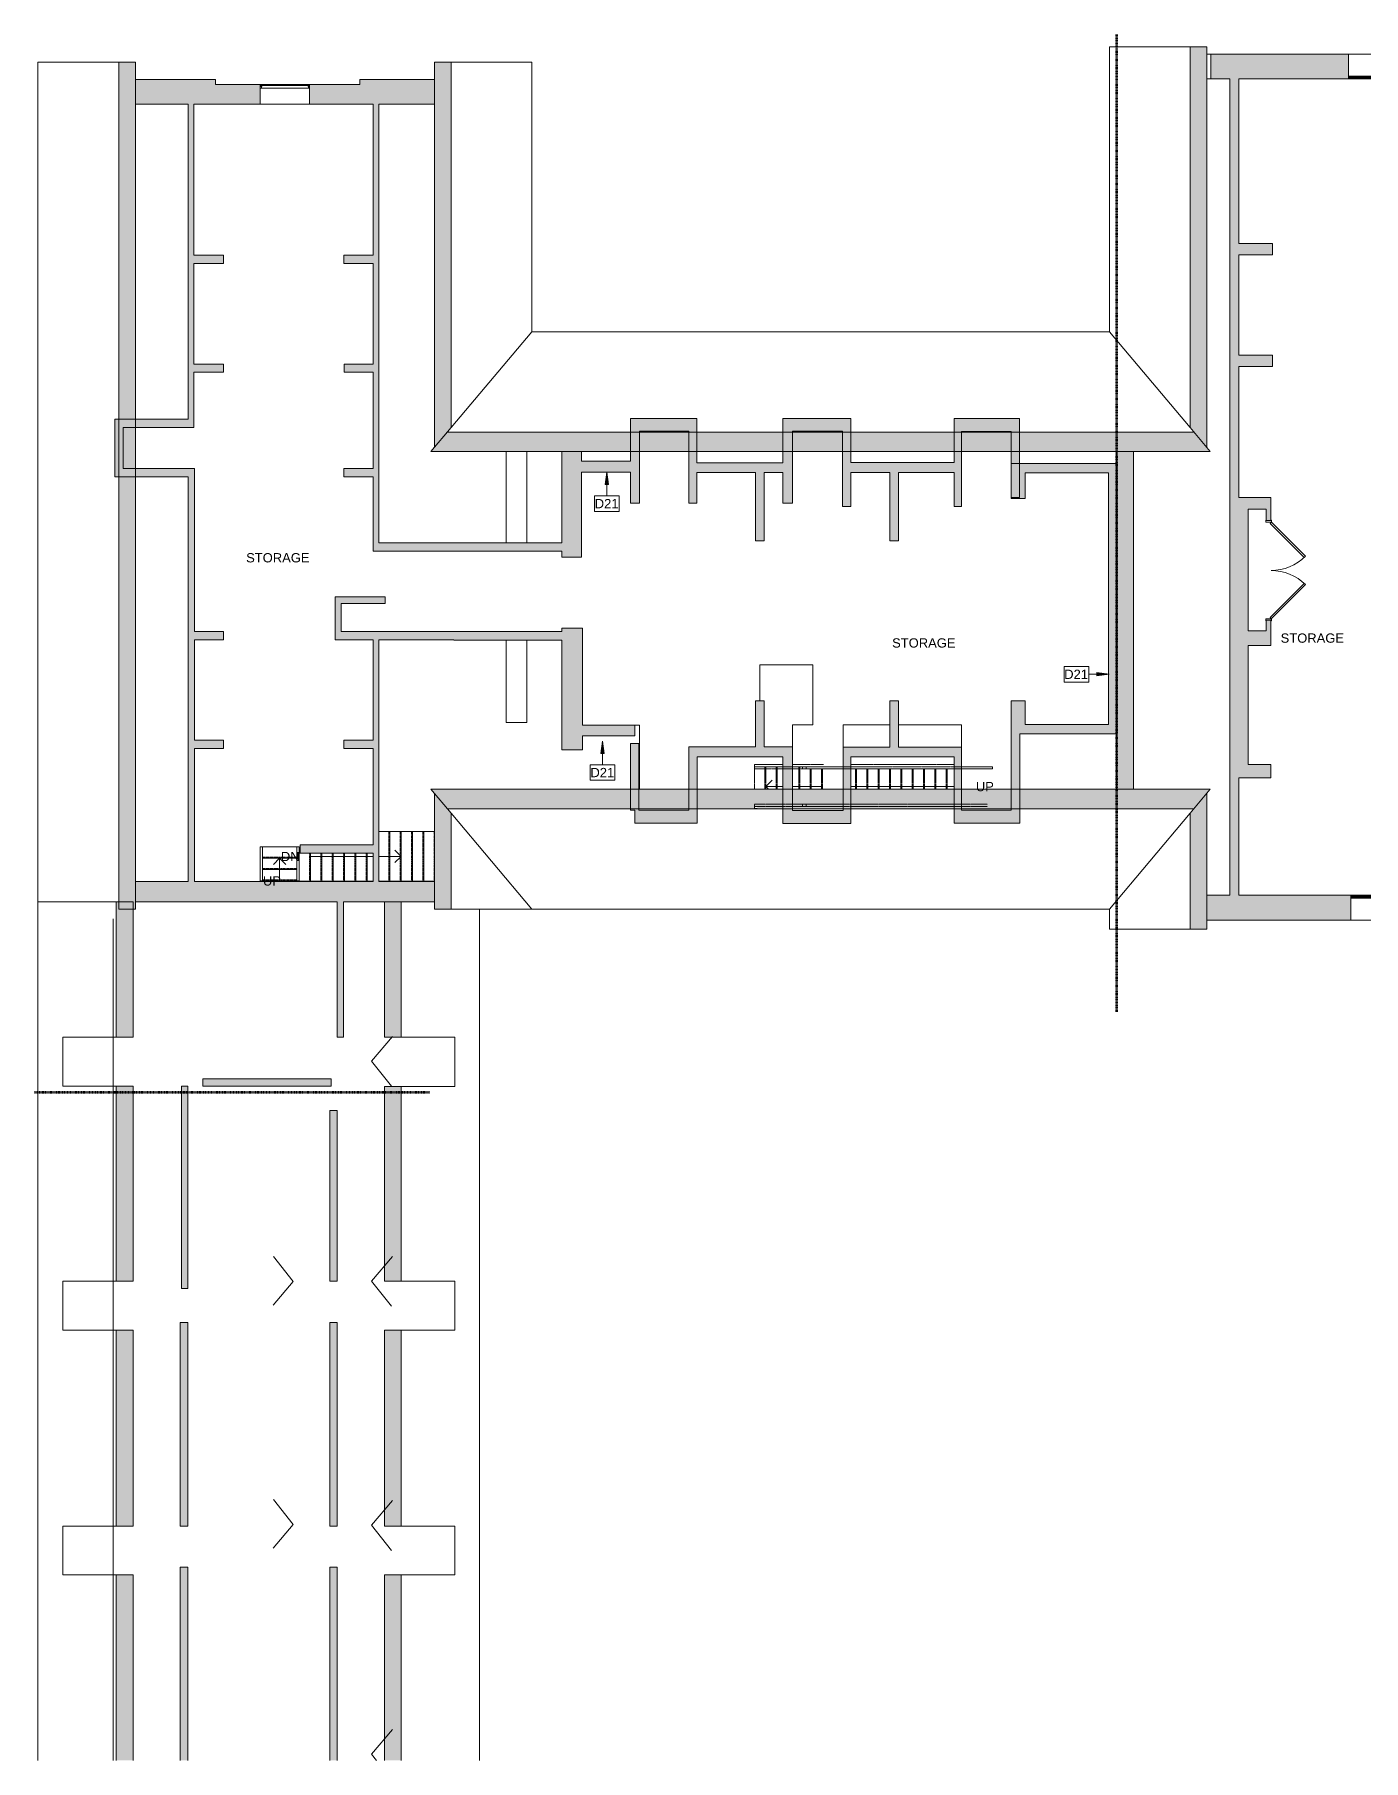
# Model space of a CAD drawing. Header units: inches. Extents: x -1048 to 1504, y -816 to 858.
# Drawn here: x -1048 to 241, y -816 to 858 of the extents above; entities that cross this region are included whole.
import ezdxf

# ---------------------------------------------------------------- set-up
doc = ezdxf.new("R2010")
doc.units = ezdxf.units.IN
doc.header["$MEASUREMENT"] = 0
for name, pattern in [('Dash', [0.25, 0.125, -0.125]), ('Demolished', [0.1875, 0.125, -0.0625]), ('Overhead 1_16_', [0.101562, 0.0625, -0.039062])]:
    doc.linetypes.add(name, pattern=pattern)
for name, color, linetype, lineweight in [('A-ANNO-KEYN', 231, 'Continuous', 9), ('A-ANNO-MATC', 214, 'Dash', 140), ('A-DETL', 90, 'Continuous', 9), ('A-DOOR', 31, 'Continuous', 13), ('A-DOOR-FRAM', 31, 'Continuous', 20), ('A-FLOR', 192, 'Continuous', 13), ('A-FLOR-HRAL', 11, 'Demolished', 9), ('A-GLAZ', 151, 'Continuous', 13), ('A-ROOF', 132, 'Continuous', 13), ('A-ROOF-PATT', 132, 'Continuous', 13), ('A-WALL', 113, 'Continuous', 13), ('A-WALL-PATT', 111, 'Continuous', 13), ('G-ANNO-TEXT', 231, 'Continuous', 9), ('I-WALL', 2, 'Continuous', 13), ('S-STRS', 31, 'Demolished', 9), ('S-STRS-ANNO', 31, 'Continuous', 9), ('S-STRS-IDEN', 31, 'Continuous', 9)]:
    doc.layers.add(name, color=color, linetype=linetype, lineweight=lineweight)
doc.styles.add('Arial', font='arial.ttf', dxfattribs={"height": 9})
doc.styles.add('Swis721 Lt BT', font='swissl.ttf', dxfattribs={"height": 9})

# ---------------------------------------------------------------- blocks, each defined once
blk = doc.blocks.new('Double Flush - D3 7_9_5_ X 6_10_-5793733-4th Floor Demo')
at = {"layer": 'A-DOOR', "color": 8, "lineweight": 20}
for p, q in [((-46.7, 2.8), (-13.7, 35.8)), ((-12.5, 34.5), (-45.5, 1.6)), ((-13.7, 35.8), (-12.5, 34.5)), ((13.7, 35.8), (12.5, 34.5)), ((12.5, 34.5), (45.5, 1.6)), ((46.7, 2.8), (13.7, 35.8)), ((-45.5, 1.6), (-46.7, 2.8)), ((45.5, 1.6), (46.7, 2.8))]:
    blk.add_line(p, q, dxfattribs=at)
at = {"layer": 'A-DOOR', "lineweight": 9}
for centre, start, end in [((-46.7, 2.8), 359.5, 45), ((46.7, 2.8), 135, 180.5)]:
    blk.add_arc(centre, 46.6, start, end, dxfattribs=at)
at = {"layer": 'A-DOOR-FRAM', "color": 8}
for p, q in [((-48.8, 2.8), (-46.8, 2.8)), ((-48.8, 2.8), (-48.8, 2.3)), ((-48.8, 2.3), (-48.3, 2.3)), ((-48.3, -2.3), (-48.3, 2.3)), ((-46.8, -2.8), (-46.8, 2.8)), ((46.8, -2.8), (46.8, 2.8)), ((46.8, 2.8), (48.8, 2.8)), ((48.3, 2.3), (48.8, 2.3)), ((48.3, -2.3), (48.3, 2.3)), ((48.8, 2.8), (48.8, 2.3)), ((-48.8, -2.3), (-48.3, -2.3)), ((-48.8, -2.8), (-48.8, -2.3)), ((-48.8, -2.8), (-46.8, -2.8)), ((46.8, -2.8), (48.8, -2.8)), ((48.3, -2.3), (48.8, -2.3)), ((48.8, -2.8), (48.8, -2.3))]:
    blk.add_line(p, q, dxfattribs=at)
blk = doc.blocks.new('Top Rail Type - Top Rail_Internal_-6151997-4th Floor Demo')
at = {"layer": 'A-FLOR-HRAL', "color": 7}
for p, q in [((-299.4, 147.5), (-302.8, 147.5)), ((-302.8, 147.5), (-302.8, 145.5)), ((-302.8, 145.5), (-299.4, 145.5)), ((-299.4, 145.5), (-299.4, 147.5)), ((-299.4, 147.5), (-263.5, 147.5)), ((-263.5, 145.5), (-299.4, 145.5)), ((-256, 147.5), (-155.7, 147.5)), ((-155.7, 145.5), (-256, 145.5))]:
    blk.add_line(p, q, dxfattribs=at)
blk = doc.blocks.new('Top Rail Type - Top Rail_Internal_-V1-4th Floor Demo')
at = {"layer": 'A-FLOR-HRAL', "color": 7}
for p, q in [((-349.4, 145.5), (-349.4, 147.5)), ((-338.4, 147.5), (-349.4, 147.5)), ((-338.4, 145.5), (-349.4, 145.5)), ((-118.4, 147.5), (-338.4, 147.5)), ((-118.4, 145.5), (-338.4, 145.5)), ((-118.4, 145.5), (-118.4, 147.5))]:
    blk.add_line(p, q, dxfattribs=at)
blk = doc.blocks.new('Top Rail Type - Top Rail_Internal_-6152009-4th Floor Demo')
at = {"layer": 'A-FLOR-HRAL', "color": 7}
for p, q in [((-299.4, 111), (-302.8, 111)), ((-302.8, 111), (-302.8, 109)), ((-302.8, 109), (-299.4, 109)), ((-299.4, 109), (-299.4, 111))]:
    blk.add_line(p, q, dxfattribs=at)
blk = doc.blocks.new('Top Rail Type - Top Rail_Internal_-V2-4th Floor Demo')
at = {"layer": 'A-FLOR-HRAL', "color": 7}
for p, q in [((-349.4, 109), (-349.4, 111)), ((-338.4, 111), (-349.4, 111)), ((-338.4, 109), (-349.4, 109)), ((-123.4, 111), (-338.4, 111)), ((-123.4, 109), (-338.4, 109))]:
    blk.add_line(p, q, dxfattribs=at)
blk = doc.blocks.new('Window-Fixed-Round - 48_ Diameter-6831773-4th Floor Demo')
at = {"layer": 'A-GLAZ', "color": 8, "lineweight": 20}
for p, q in [((-24, 9.5), (-24, -9.5)), ((-24, 9.5), (-22.5, 9.5)), ((-24, 6), (-22.75, 6)), ((-23.5, 9.5), (-23.5, 7.75)), ((-23.5, 7.75), (-22.75, 7.75)), ((-22.5, 7.75), (-22.75, 7.75)), ((-22.75, 7.75), (-22.75, 6)), ((-22.5, 9.5), (-22.5, 7.75)), ((-22.5, 8.625), (22.5, 8.625)), ((22.5, 9.5), (24, 9.5)), ((22.5, 9.5), (22.5, 7.75)), ((22.5, 7.75), (22.75, 7.75)), ((22.75, 7.75), (22.75, 6)), ((23.5, 7.75), (22.75, 7.75)), ((22.75, 6), (24, 6)), ((23.5, 9.5), (23.5, 7.75)), ((24, -9.5), (24, 9.5))]:
    blk.add_line(p, q, dxfattribs=at)
at = {"layer": 'A-GLAZ'}
for p, q in [((24, 9.5), (-24, 9.5)), ((-24, -9.5), (24, -9.5))]:
    blk.add_line(p, q, dxfattribs=at)
at = {"layer": 'A-GLAZ', "lineweight": 9}
for p, q in [((22.75, 6), (-22.75, 6)), ((-22.5, 9.5), (22.5, 9.5))]:
    blk.add_line(p, q, dxfattribs=at)
blk = doc.blocks.new('FP_3-4th Floor Demo')
at = {"layer": 'A-GLAZ'}
for p, q in [((15, 11.25), (15, 10.5)), ((15, 10), (15, 9.25)), ((21, 10.5), (21, 11.25)), ((21, 9.25), (21, 10))]:
    blk.add_line(p, q, dxfattribs=at)
blk = doc.blocks.new('Half-round_Fanlight_2499 - 72_ Diameter 2-6971741-4th Floor Demo')
at = {"layer": 'A-GLAZ'}
h = blk.add_hatch(color=250, dxfattribs=at)
h.paths.add_polyline_path([(3.5, 10.5), (3.4, 10.5), (3.4, 10), (3.5, 10)], flags=0)
h.paths.add_polyline_path([(8.1, 10.5), (7.4, 10.5), (7.4, 10), (8.1, 10)], flags=0)
h.paths.add_polyline_path([(27.9, 10.5), (27.9, 10), (28.6, 10), (28.6, 10.5)], flags=0)
h.paths.add_polyline_path([(32.6, 10.5), (32.5, 10.5), (32.5, 10), (32.6, 10), (32.6, 10.1)], flags=0)
blk.add_hatch(color=250, dxfattribs=at).paths.add_polyline_path([(7.9, 10.5), (3.4, 10.5), (3.4, 10), (32.6, 10), (32.6, 10.5), (20.9, 10.5)], flags=0)
at = {"layer": 'A-GLAZ', "lineweight": 9}
for p, q in [((3.4, 12), (32.6, 12)), ((3.4, 11.2), (15, 11.2)), ((15, 9.3), (3.4, 9.3)), ((21, 11.2), (32.6, 11.2)), ((32.6, 9.3), (21, 9.3)), ((32.6, -12), (3.4, -12))]:
    blk.add_line(p, q, dxfattribs=at)
at = {"layer": 'A-GLAZ', "color": 8, "lineweight": 20}
for p, q in [((3.5, 10.5), (3.4, 10.5)), ((32.6, 10.5), (3.4, 10.5)), ((3.4, 10), (3.5, 10)), ((3.4, 10), (32.6, 10)), ((3.5, 10), (3.5, 10.5)), ((8.1, 10.5), (7.4, 10.5)), ((7.4, 10.5), (7.4, 10)), ((7.4, 10), (8.1, 10)), ((8.1, 10), (8.1, 10.5)), ((28.6, 10.5), (27.9, 10.5)), ((27.9, 10.5), (27.9, 10)), ((27.9, 10), (28.6, 10)), ((28.6, 10), (28.6, 10.5)), ((32.6, 10.5), (32.5, 10.5)), ((32.5, 10.5), (32.5, 10)), ((32.5, 10), (32.6, 10))]:
    blk.add_line(p, q, dxfattribs=at)
at = {"layer": 'A-GLAZ'}
for p, q in [((15, 10.5), (15, 11.2)), ((15, 11.2), (21, 11.2)), ((15, 9.3), (15, 10)), ((21, 9.3), (15, 9.3)), ((21, 11.2), (21, 10.5)), ((21, 10), (21, 9.3))]:
    blk.add_line(p, q, dxfattribs=at)
blk.add_blockref('FP_3-4th Floor Demo', (0, 0), dxfattribs=at)
blk = doc.blocks.new('FP_5-4th Floor Demo')
at = {"layer": 'A-GLAZ'}
for p, q in [((15, 11.25), (15, 10.5)), ((15, 10), (15, 9.25)), ((21, 10.5), (21, 11.25)), ((21, 9.25), (21, 10))]:
    blk.add_line(p, q, dxfattribs=at)
blk = doc.blocks.new('Half-round_Fanlight_2499 - 72_ Diameter 2-V4-4th Floor Demo')
at = {"layer": 'A-GLAZ'}
blk.add_hatch(color=250, dxfattribs=at).paths.add_polyline_path([(15.1, 10), (30.1, 10), (30.1, 10.5), (5.9, 10.5), (5.9, 10)], flags=0)
h = blk.add_hatch(color=250, dxfattribs=at)
h.paths.add_polyline_path([(28.6, 10), (28.6, 10.5), (27.9, 10.5), (27.9, 10), (28.1, 10)], flags=0)
h.paths.add_polyline_path([(8.1, 10), (8.1, 10.5), (7.4, 10.5), (7.4, 10)], flags=0)
at = {"layer": 'A-GLAZ', "lineweight": 9}
for p, q in [((5.9, 12), (30.1, 12)), ((5.9, 11.2), (15, 11.2)), ((15, 9.3), (5.9, 9.3)), ((21, 11.2), (30.1, 11.2)), ((30.1, 9.3), (21, 9.3)), ((30.1, -12), (5.9, -12))]:
    blk.add_line(p, q, dxfattribs=at)
at = {"layer": 'A-GLAZ', "color": 8, "lineweight": 20}
for p, q in [((30.1, 10.5), (5.9, 10.5)), ((5.9, 10), (30.1, 10)), ((8.1, 10.5), (7.4, 10.5)), ((7.4, 10.5), (7.4, 10)), ((7.4, 10), (8.1, 10)), ((8.1, 10), (8.1, 10.5)), ((28.6, 10.5), (27.9, 10.5)), ((27.9, 10.5), (27.9, 10)), ((27.9, 10), (28.6, 10)), ((28.6, 10), (28.6, 10.5))]:
    blk.add_line(p, q, dxfattribs=at)
at = {"layer": 'A-GLAZ'}
for p, q in [((15, 10.5), (15, 11.2)), ((15, 11.2), (21, 11.2)), ((15, 9.3), (15, 10)), ((21, 9.3), (15, 9.3)), ((21, 11.2), (21, 10.5)), ((21, 10), (21, 9.3))]:
    blk.add_line(p, q, dxfattribs=at)
blk.add_blockref('FP_5-4th Floor Demo', (0, 0), dxfattribs=at)
blk = doc.blocks.new('Keynote Tag - Keynote Number - Boxed-135510-4th Floor Demo')
at = {"layer": 'A-ANNO-KEYN'}
for p, q in [((-0.125, -0.079), (-0.125, 0.078)), ((-0.125, 0.078), (0.125, 0.078)), ((0.125, 0.078), (0.125, -0.079)), ((-0.125, -0.079), (0.125, -0.079))]:
    blk.add_line(p, q, dxfattribs=at)

msp = doc.modelspace()

# ---------------------------------------------------------------- hatches: boundary and pattern name
at = {"layer": 'A-ANNO-KEYN'}
for points in [[(-492.5, 433), (-494.1, 421), (-490.9, 421)], [(-5.3, 237.1), (-17.3, 238.7), (-17.3, 235.5)], [(-496.7, 172.2), (-498.3, 160.2), (-495.1, 160.2)]]:
    msp.add_hatch(color=256, dxfattribs=at).paths.add_polyline_path(points, flags=0)
at = {"layer": 'A-ROOF-PATT'}
h = msp.add_hatch(color=250, dxfattribs=at)
h.paths.add_polyline_path([(89.4, -10.2), (89.4, 121.7), (73.2, 102.4), (73.2, -10.2)], flags=0)
h.paths.add_polyline_path([(409.3, -10.2), (409.3, 86.5), (393.1, 106.5), (393.1, -10.2)], flags=0)
h.paths.add_polyline_path([(89.4, 457), (89.4, 845.6), (73.2, 845.6), (73.2, 476.3)], flags=0)
h.paths.add_polyline_path([(393.1, 473.8), (409.3, 493.8), (409.3, 845.6), (393.1, 845.6), (393.1, 540.4)], flags=0)
h = msp.add_hatch(color=250, dxfattribs=at)
h.paths.add_polyline_path([(-949.8, 9.3), (-949.8, 830.8), (-966, 830.8), (-966, 9.3)], flags=0)
h.paths.add_polyline_path([(-643.6, 9.3), (-643.6, 102.4), (-659.8, 121.7), (-659.8, 9.3)], flags=0)
h.paths.add_polyline_path([(-659.8, 457), (-643.6, 476.3), (-643.6, 830.8), (-659.8, 830.8), (-659.8, 540.4)], flags=0)
h = msp.add_hatch(color=250, dxfattribs=at)
h.paths.add_polyline_path([(-216.9, 106.7), (76.8, 106.7), (92.7, 125.6), (-663.2, 125.6), (-647.3, 106.7), (-346.5, 106.7)], flags=0)
h.paths.add_polyline_path([(-349.4, 107), (-349.4, 109), (-346.5, 109), (-346.5, 107)], flags=0)
h.paths.add_polyline_path([(-663.2, 453), (92.7, 453), (76.8, 471.9), (-647.3, 471.9)], flags=0)
h = msp.add_hatch(color=250, dxfattribs=at)
h.paths.add_polyline_path([(-692.1, -816.2), (-692.1, -636.2), (-708.3, -636.2), (-708.3, -816.2), (-693, -816.2)], flags=0)
h.paths.add_polyline_path([(-953, -816.2), (-952, -816.2), (-952, -636.2), (-968.3, -636.2), (-968.3, -816.2)], flags=0)
h.paths.add_polyline_path([(-692.1, -589), (-692.1, -398.9), (-708.3, -398.9), (-708.3, -589)], flags=0)
h.paths.add_polyline_path([(-952, -589), (-952, -398.9), (-968.3, -398.9), (-968.3, -589)], flags=0)
h.paths.add_polyline_path([(-708.3, -351.5), (-692.1, -351.5), (-692.1, -162.5), (-708.3, -162.5), (-708.3, -273.6)], flags=0)
h.paths.add_polyline_path([(-952, -351.5), (-952, -162.3), (-968.3, -162.3), (-968.3, -351.5)], flags=0)
h.paths.add_polyline_path([(-708.3, -114.9), (-692.1, -114.9), (-692.1, 16.3), (-708.3, 16.3), (-708.3, -2.2)], flags=0)
h.paths.add_polyline_path([(-968.3, -114.9), (-952, -114.9), (-952, 16.3), (-968.3, 16.3), (-968.3, -2.2)], flags=0)
at = {"layer": 'A-WALL-PATT', "lineweight": 9}
h = msp.add_hatch(color=7, dxfattribs=at)
h.paths.add_polyline_path([(404.1, 814.5), (404.1, 838.5), (255.9, 838.5), (255.9, 814.5), (356.7, 814.5)], flags=0)
h.paths.add_polyline_path([(226.6, 814.5), (226.6, 838.5), (93.2, 838.5), (93.2, 814.5), (225.4, 814.5)], flags=0)
for points in [[(-872.1, 789.9), (-872.1, 813.9), (-949.8, 813.9), (-949.8, 789.9), (-893, 789.9)], [(-659.8, 789.9), (-659.8, 813.9), (-732.1, 813.9), (-732.1, 789.9), (-713.7, 789.9)], [(120.5, 22.8), (120.5, 814.5), (111.5, 814.5), (111.5, 22.8)], [(-893, 484.5), (-893, 789.9), (-898.5, 789.9), (-898.5, 484.5)], [(-713.7, 356.6), (-713.7, 789.9), (-719.2, 789.9), (-719.2, 356.6)], [(153, 643.8), (153, 654.8), (120.5, 654.8), (120.5, 643.8)], [(-864.4, 635.6), (-864.4, 643.6), (-893, 643.6), (-893, 635.6)], [(-719.2, 635.6), (-719.2, 643.6), (-747.5, 643.6), (-747.5, 635.6)], [(-864.4, 530), (-864.4, 538), (-893, 538), (-893, 530)], [(-719.2, 530), (-719.2, 538), (-747.4, 538), (-747.4, 530)], [(120.5, 535.6), (153, 535.6), (153, 546.6), (120.5, 546.6), (120.5, 540.4)], [(-961.7, 436.6), (-961.7, 484.5), (-969.7, 484.5), (-969.7, 436.6)], [(-893, 476.5), (-893, 484.5), (-961.7, 484.5), (-961.7, 476.5)], [(-461, 403.1), (-461, 485.3), (-469.5, 485.3), (-469.5, 403.1)], [(-413.2, 472.8), (-405.2, 472.8), (-405.2, 485.3), (-461, 485.3), (-461, 472.8), (-425, 472.8)], [(-405.2, 403.1), (-405.2, 472.8), (-413.2, 472.8), (-413.2, 403.1)], [(-312.4, 403.1), (-312.4, 485.3), (-321.9, 485.3), (-321.9, 403.1)], [(-264, 472.8), (-256, 472.8), (-256, 485.3), (-312.4, 485.3), (-312.4, 472.8)], [(-264, 399.7), (-256, 399.7), (-256, 472.8), (-264, 472.8)], [(-148.7, 399.7), (-148.7, 485), (-155.7, 485), (-155.7, 399.7)], [(-92.4, 472.5), (-92.4, 485), (-148.7, 485), (-148.7, 472.5), (-100.4, 472.5)], [(-92.4, 408.6), (-92.4, 472.5), (-100.4, 472.5), (-100.4, 408.6)], [(-517.1, 350.7), (-517.1, 453), (-536.1, 453), (-536.1, 350.7)], [(18.2, 125.6), (18.2, 453), (1.7, 453), (1.7, 125.6)], [(-898.5, 428.6), (-892.5, 428.6), (-892.5, 436.6), (-969.7, 436.6), (-969.7, 428.6)], [(-719.2, 428.6), (-719.2, 436.6), (-747.5, 436.6), (-747.5, 428.6)], [(-469.5, 433.2), (-469.5, 443.7), (-517.1, 443.7), (-517.1, 433.2)], [(-339.9, 432.8), (-321.9, 432.8), (-321.9, 442.3), (-405.2, 442.3), (-405.2, 432.8), (-348.4, 432.8)], [(-155.7, 432.9), (-155.7, 442.4), (-256, 442.4), (-256, 432.9), (-209.6, 432.9)], [(-6.1, 432.5), (-6.1, 441.5), (-100.4, 441.5), (-100.4, 432.5), (-8.8, 432.5)], [(-6.1, 179.4), (1.9, 179.4), (1.9, 441.5), (-6.1, 441.5), (-6.1, 188.4)], [(-892.5, 36.3), (-892.5, 428.6), (-898.5, 428.6), (-898.5, 36.3)], [(-339.9, 366.6), (-339.9, 432.8), (-348.4, 432.8), (-348.4, 366.6)], [(-209.6, 366.6), (-209.6, 432.9), (-218.1, 432.9), (-218.1, 366.6), (-216.9, 366.6)], [(-86.9, 407.7), (-86.9, 432.5), (-100.4, 432.5), (-100.4, 407.7)], [(146.8, 397.1), (151.5, 397.1), (151.5, 408.6), (120.5, 408.6), (120.5, 397.1), (129.5, 397.1)], [(120.5, 149.6), (129.5, 149.6), (129.5, 397.1), (120.5, 397.1), (120.5, 269.1)], [(-536.1, 356.6), (-536.1, 364.6), (-713.7, 364.6), (-713.7, 356.6), (-633.1, 356.6)], [(-707.5, 305.7), (-707.5, 312.2), (-756.2, 312.2), (-756.2, 305.7), (-750.2, 305.7)], [(-750.2, 270.6), (-750.2, 305.7), (-756.2, 305.7), (-756.2, 270.6)], [(-864.4, 270.5), (-864.4, 278.5), (-892.5, 278.5), (-892.5, 270.5)], [(-641, 270.6), (-641, 278.6), (-750.2, 278.6), (-750.2, 270.6), (-713.7, 270.6)], [(-713.7, 36.3), (-713.7, 270.6), (-719.2, 270.6), (-719.2, 36.3)], [(-536.1, 270.1), (-536.1, 278.6), (-641, 278.6), (-641, 270.1), (-633.1, 270.1)], [(-516.1, 163.7), (-516.1, 281.9), (-536.1, 281.9), (-536.1, 163.7)], [(129.5, 265.1), (151.5, 265.1), (151.5, 279.1), (129.5, 279.1), (129.5, 269.1)], [(-339.9, 166.6), (-339.9, 211.2), (-348.4, 211.2), (-348.4, 166.6)], [(-218.1, 166.4), (-209.6, 166.4), (-209.6, 211.2), (-218.1, 211.2)], [(-86.9, 188.4), (-86.9, 211.2), (-100.4, 211.2), (-100.4, 188.4)], [(-465.3, 177.3), (-465.3, 187.8), (-516.1, 187.8), (-516.1, 177.3)], [(-6.1, 179.4), (-6.1, 188.4), (-100.4, 188.4), (-100.4, 179.4), (-8.8, 179.4)], [(-864.4, 165.2), (-864.4, 173.2), (-892.5, 173.2), (-892.5, 165.2)], [(-719.2, 165.2), (-719.2, 173.2), (-747.5, 173.2), (-747.5, 165.2)], [(-465.3, 105.3), (-461.5, 105.3), (-461.5, 170), (-469.5, 170), (-469.5, 105.3)], [(-91.9, 92.8), (-91.9, 179.4), (-100.4, 179.4), (-100.4, 92.8)], [(-413.1, 92.8), (-405.1, 92.8), (-405.1, 166.6), (-413.1, 166.6), (-413.1, 105.3)], [(-321.9, 157.1), (-321.9, 166.6), (-405.1, 166.6), (-405.1, 157.1)], [(-312.4, 105), (-312.4, 166.6), (-321.9, 166.6), (-321.9, 105)], [(-263.5, 92.5), (-256, 92.5), (-256, 166.4), (-263.5, 166.4), (-263.5, 105)], [(-155.7, 156.9), (-155.7, 166.4), (-256, 166.4), (-256, 156.9), (-216.9, 156.9)], [(-155.7, 105.3), (-148.7, 105.3), (-148.7, 166.4), (-155.7, 166.4), (-155.7, 156.9)], [(151.4, 136.6), (151.4, 149.6), (120.5, 149.6), (120.5, 136.6)], [(-413.1, 92.8), (-413.1, 105.3), (-465.3, 105.3), (-465.3, 92.8), (-425, 92.8)], [(-263.5, 92.5), (-263.5, 105), (-321.9, 105), (-321.9, 92.5)], [(-100.4, 92.8), (-100.4, 105.3), (-155.7, 105.3), (-155.7, 92.8)], [(-719.2, 63.6), (-719.2, 71.6), (-790.1, 71.6), (-790.1, 63.6)], [(-659.8, 16.3), (-659.8, 36.3), (-949.8, 36.3), (-949.8, 16.3), (-748.1, 16.3)], [(-754.1, -114.9), (-748.1, -114.9), (-748.1, 16.3), (-754.1, 16.3), (-754.1, -2.2)], [(-899.1, -358.5), (-899.1, -162.3), (-905.1, -162.3), (-905.1, -358.5)], [(-759.9, -162.3), (-759.9, -155.3), (-884.4, -155.3), (-884.4, -162.3)], [(-754, -351.5), (-754, -185.9), (-761.3, -185.9), (-761.3, -351.5)], [(-899.1, -589), (-899.1, -391.6), (-906.3, -391.6), (-906.3, -589)], [(-754, -589), (-754, -391.6), (-761.3, -391.6), (-761.3, -589)], [(-899.1, -816.2), (-899.1, -628.9), (-906.3, -628.9), (-906.3, -816.2)], [(-754, -816.2), (-754, -628.9), (-761.3, -628.9), (-761.3, -816.2)]]:
    msp.add_hatch(color=7, dxfattribs=at).paths.add_polyline_path(points, flags=0)
h = msp.add_hatch(color=7, dxfattribs=at)
h.paths.add_polyline_path([(-732.1, 789.9), (-732.1, 808.9), (-780.8, 808.9), (-780.8, 789.9)], flags=0)
h.paths.add_polyline_path([(-828.8, 789.9), (-828.8, 808.9), (-872.1, 808.9), (-872.1, 789.9), (-841.2, 789.9)], flags=0)
h = msp.add_hatch(color=7, dxfattribs=at)
h.paths.add_polyline_path([(151.5, 279.1), (151.5, 289.5), (146.8, 289.5), (146.8, 279.1)], flags=0)
h.paths.add_polyline_path([(151.5, 386.1), (151.5, 397.1), (146.8, 397.1), (146.8, 386.1)], flags=0)
h = msp.add_hatch(color=7, dxfattribs=at)
h.paths.add_polyline_path([(393.1, -1.2), (393.1, 22.8), (253.4, 22.8), (253.4, -1.2), (303.4, -1.2)], flags=0)
h.paths.add_polyline_path([(229.1, -1.2), (229.1, 22.8), (89.4, 22.8), (89.4, -1.2), (225.4, -1.2)], flags=0)

# ---------------------------------------------------------------- linework, layer by layer
at = {"layer": 'A-ANNO-KEYN'}
for p, q in [((-492.5, 433), (-494.1, 421)), ((-494.1, 421), (-490.9, 421)), ((-490.9, 421), (-492.5, 433)), ((-492.5, 433), (-492.5, 410.2)), ((-5.3, 237.1), (-25.2, 237.1)), ((-5.3, 237.1), (-17.3, 238.7)), ((-17.3, 238.7), (-17.3, 235.5)), ((-17.3, 235.5), (-5.3, 237.1)), ((-496.7, 172.2), (-498.3, 160.2)), ((-495.1, 160.2), (-496.7, 172.2)), ((-496.7, 172.2), (-496.7, 149.4)), ((-498.3, 160.2), (-495.1, 160.2))]:
    msp.add_line(p, q, dxfattribs=at)
at = {"layer": 'A-ANNO-MATC'}
for p, q in [((1.7, 857.5), (1.7, -90.5)), ((-1047.6, -168), (-664.6, -168))]:
    msp.add_line(p, q, dxfattribs=at)
at = {"layer": 'A-DETL'}
for p, q in [((-971.3, -816.2), (-971.3, -0.1)), ((-720.7, -138.1), (-700.6, -114.1)), ((-701.5, -162.4), (-720.7, -138.1)), ((-816, -327.4), (-796.7, -351.7)), ((-720.7, -351.5), (-700.6, -327.5)), ((-796.7, -351.7), (-816.1, -374.8)), ((-701.5, -375.8), (-720.7, -351.5)), ((-816, -563), (-796.7, -587.3)), ((-720.7, -588.2), (-700.6, -564.2)), ((-796.7, -587.3), (-816.1, -610.3)), ((-701.5, -612.5), (-720.7, -588.2)), ((-720.7, -810.2), (-700.6, -786.2)), ((-716, -816.2), (-720.7, -810.2))]:
    msp.add_line(p, q, dxfattribs=at)
at = {"layer": 'A-FLOR'}
for p, q in [((-218.1, 432.8), (-256, 432.8)), ((-155.7, 432.8), (-209.6, 432.8)), ((-344.1, 211.2), (-344.1, 246.3)), ((-344.1, 246.3), (-292.8, 246.3)), ((-292.8, 246.3), (-292.8, 188.2)), ((-465.3, 187.8), (-461, 187.8)), ((-461, 187.8), (-461, 125.6)), ((-292.8, 188.2), (-312.4, 188.2)), ((-312.4, 188.2), (-312.4, 166.6)), ((-263.5, 166.4), (-263.5, 188.1)), ((-263.5, 188.1), (-218.1, 188.1)), ((-209.6, 188.1), (-148.7, 188.1)), ((-148.7, 188.1), (-148.7, 166.4)), ((-791.1, 63.6), (-790.1, 63.6)), ((-825.2, 36.3), (-825.2, 36.8))]:
    msp.add_line(p, q, dxfattribs=at)
at = {"layer": 'A-ROOF'}
for p, q in [((-5.1, 845.6), (-5.1, 569.3)), ((73.2, 845.6), (-5.1, 845.6)), ((-1044.3, 830.8), (-1044.3, 9.3)), ((-966, 830.8), (-1044.3, 830.8)), ((-565.3, 830.8), (-643.6, 830.8)), ((-565.3, 569.3), (-565.3, 830.8)), ((-643.6, 476.3), (-565.3, 569.3)), ((-5.1, 569.3), (-565.3, 569.3)), ((-5.1, 569.3), (73.2, 476.3)), ((-565.3, 9.3), (-643.6, 102.4)), ((73.2, 102.4), (-5.1, 9.3)), ((-968.3, 16.3), (-1044.3, 16.3)), ((-1044.3, 16.3), (-1044.3, -816.2)), ((-643.6, 9.3), (-5.1, 9.3)), ((-616.1, -816.2), (-616.1, 9.3)), ((-5.1, -10.2), (-5.1, 9.3)), ((-5.1, -10.2), (73.2, -10.2)), ((-1020.3, -162.3), (-1020.3, -114.9)), ((-1020.3, -114.9), (-968.3, -114.9)), ((-692.1, -114.9), (-640.1, -114.9)), ((-640.1, -114.9), (-640.1, -162.5)), ((-968.3, -162.3), (-1020.3, -162.3)), ((-640.1, -162.5), (-692.1, -162.5)), ((-1020.3, -398.9), (-1020.3, -351.5)), ((-1020.3, -351.5), (-968.3, -351.5)), ((-692.1, -351.5), (-640.1, -351.5)), ((-640.1, -351.5), (-640.1, -398.9)), ((-968.3, -398.9), (-1020.3, -398.9)), ((-640.1, -398.9), (-692.1, -398.9)), ((-1020.3, -636.2), (-1020.3, -589)), ((-1020.3, -589), (-968.3, -589)), ((-692.1, -589), (-640.1, -589)), ((-640.1, -589), (-640.1, -636.2)), ((-968.3, -636.2), (-1020.3, -636.2)), ((-640.1, -636.2), (-692.1, -636.2))]:
    msp.add_line(p, q, dxfattribs=at)
at = {"layer": 'A-ROOF', "color": 8, "lineweight": 20}
for p, q in [((89.4, 845.6), (73.2, 845.6)), ((73.2, 845.6), (73.2, 476.3)), ((89.4, 457), (89.4, 845.6)), ((-949.8, 830.8), (-966, 830.8)), ((-966, 830.8), (-966, 9.3)), ((-949.8, 9.3), (-949.8, 830.8)), ((-659.8, 830.8), (-659.8, 457)), ((-643.6, 830.8), (-659.8, 830.8)), ((-643.6, 476.3), (-643.6, 830.8)), ((-643.6, 476.3), (-663.2, 453)), ((76.8, 471.9), (-647.3, 471.9)), ((73.2, 476.3), (92.7, 453)), ((-663.2, 453), (92.7, 453)), ((92.7, 125.6), (-663.2, 125.6)), ((-663.2, 125.6), (-643.6, 102.4)), ((-659.8, 121.7), (-659.8, 9.3)), ((92.7, 125.6), (73.2, 102.4)), ((89.4, -10.2), (89.4, 121.7)), ((-647.3, 106.7), (76.8, 106.7)), ((-643.6, 9.3), (-643.6, 102.4)), ((73.2, 102.4), (73.2, -10.2)), ((-952, 16.3), (-968.3, 16.3)), ((-968.3, 16.3), (-968.3, -114.9)), ((-966, 9.3), (-949.8, 9.3)), ((-952, -114.9), (-952, 16.3)), ((-708.3, 16.3), (-708.3, -114.9)), ((-692.1, -114.9), (-692.1, 16.3)), ((-659.8, 9.3), (-643.6, 9.3)), ((73.2, -10.2), (89.4, -10.2)), ((-968.3, -114.9), (-952, -114.9)), ((-708.3, -114.9), (-692.1, -114.9)), ((-952, -162.3), (-968.3, -162.3)), ((-968.3, -162.3), (-968.3, -351.5)), ((-952, -351.5), (-952, -162.3)), ((-708.3, -162.5), (-708.3, -351.5)), ((-692.1, -162.5), (-708.3, -162.5)), ((-692.1, -351.5), (-692.1, -162.5)), ((-968.3, -351.5), (-952, -351.5)), ((-708.3, -351.5), (-692.1, -351.5)), ((-952, -398.9), (-968.3, -398.9)), ((-968.3, -398.9), (-968.3, -589)), ((-952, -589), (-952, -398.9)), ((-708.3, -398.9), (-708.3, -589)), ((-692.1, -398.9), (-708.3, -398.9)), ((-692.1, -589), (-692.1, -398.9)), ((-968.3, -589), (-952, -589)), ((-708.3, -589), (-692.1, -589)), ((-952, -636.2), (-968.3, -636.2)), ((-968.3, -636.2), (-968.3, -816.2)), ((-952, -816.2), (-952, -636.2)), ((-708.3, -636.2), (-708.3, -816.2)), ((-692.1, -636.2), (-708.3, -636.2)), ((-692.1, -816.2), (-692.1, -636.2))]:
    msp.add_line(p, q, dxfattribs=at)
at = {"layer": 'A-WALL', "lineweight": 9}
for p, q in [((89.4, 838.5), (93.2, 838.5)), ((93.2, 814.5), (89.4, 814.5)), ((-590.1, 364.6), (-590.1, 453)), ((-570.1, 453), (-570.1, 364.6)), ((-590.1, 190.3), (-590.1, 270.1)), ((-570.1, 270.1), (-570.1, 190.3)), ((-570.1, 190.3), (-590.1, 190.3))]:
    msp.add_line(p, q, dxfattribs=at)
at = {"layer": 'A-WALL', "color": 8, "lineweight": 20}
for p, q in [((226.6, 838.5), (93.2, 838.5)), ((93.2, 838.5), (93.2, 814.5)), ((226.6, 814.5), (226.6, 838.5)), ((-872.1, 813.9), (-949.8, 813.9)), ((-872.1, 808.9), (-872.1, 813.9)), ((-828.8, 808.9), (-872.1, 808.9)), ((-732.1, 808.9), (-780.8, 808.9)), ((-659.8, 813.9), (-732.1, 813.9)), ((-732.1, 813.9), (-732.1, 808.9)), ((93.2, 814.5), (111.5, 814.5)), ((111.5, 814.5), (111.5, 22.8)), ((120.5, 814.5), (226.6, 814.5)), ((120.5, 654.8), (120.5, 814.5)), ((-949.8, 789.9), (-898.5, 789.9)), ((-893, 789.9), (-828.8, 789.9)), ((-780.8, 789.9), (-719.2, 789.9)), ((-713.7, 789.9), (-659.8, 789.9)), ((153, 654.8), (120.5, 654.8)), ((153, 643.8), (153, 654.8)), ((-864.4, 643.6), (-893, 643.6)), ((-864.4, 635.6), (-864.4, 643.6)), ((-719.2, 643.6), (-747.5, 643.6)), ((-747.5, 643.6), (-747.5, 635.6)), ((120.5, 546.6), (120.5, 643.8)), ((120.5, 643.8), (153, 643.8)), ((-893, 635.6), (-864.4, 635.6)), ((-747.5, 635.6), (-719.2, 635.6)), ((-864.4, 538), (-893, 538)), ((-864.4, 530), (-864.4, 538)), ((-719.2, 538), (-747.4, 538)), ((-747.4, 538), (-747.4, 530)), ((153, 546.6), (120.5, 546.6)), ((153, 535.6), (153, 546.6)), ((-893, 530), (-864.4, 530)), ((-747.4, 530), (-719.2, 530)), ((120.5, 408.6), (120.5, 535.6)), ((120.5, 535.6), (153, 535.6)), ((-969.7, 484.5), (-969.7, 428.6)), ((-898.5, 484.5), (-969.7, 484.5)), ((-961.7, 436.6), (-961.7, 476.5)), ((-961.7, 476.5), (-893, 476.5)), ((-893, 476.5), (-893, 484.5)), ((-469.5, 485.3), (-469.5, 443.7)), ((-405.2, 485.3), (-469.5, 485.3)), ((-461, 403.1), (-461, 472.8)), ((-461, 472.8), (-413.2, 472.8)), ((-413.2, 472.8), (-413.2, 403.1)), ((-405.2, 442.3), (-405.2, 485.3)), ((-321.9, 485.3), (-321.9, 442.3)), ((-256, 485.3), (-321.9, 485.3)), ((-312.4, 403.1), (-312.4, 472.8)), ((-312.4, 472.8), (-264, 472.8)), ((-264, 472.8), (-264, 399.7)), ((-256, 442.4), (-256, 485.3)), ((-155.7, 485), (-155.7, 442.4)), ((-92.4, 485), (-155.7, 485)), ((-148.7, 399.7), (-148.7, 472.5)), ((-148.7, 472.5), (-100.4, 472.5)), ((-100.4, 472.5), (-100.4, 407.7)), ((-92.4, 408.6), (-92.4, 485)), ((-536.1, 453), (-536.1, 364.6)), ((-517.1, 443.7), (-517.1, 453)), ((1.7, 453), (1.7, 125.6)), ((18.2, 125.6), (18.2, 453)), ((-892.5, 436.6), (-961.7, 436.6)), ((-892.5, 278.5), (-892.5, 436.6)), ((-719.2, 436.6), (-747.5, 436.6)), ((-747.5, 436.6), (-747.5, 428.6)), ((-469.5, 443.7), (-517.1, 443.7)), ((-321.9, 442.3), (-405.2, 442.3)), ((-155.7, 442.4), (-256, 442.4)), ((1.9, 441.5), (-100.4, 441.5)), ((1.9, 179.4), (1.9, 441.5)), ((-969.7, 428.6), (-898.5, 428.6)), ((-898.5, 428.6), (-898.5, 36.3)), ((-747.5, 428.6), (-719.2, 428.6)), ((-517.1, 350.7), (-517.1, 433.2)), ((-517.1, 433.2), (-469.5, 433.2)), ((-469.5, 433.2), (-469.5, 403.1)), ((-405.2, 403.1), (-405.2, 432.8)), ((-405.2, 432.8), (-348.4, 432.8)), ((-348.4, 432.8), (-348.4, 366.6)), ((-339.9, 432.8), (-321.9, 432.8)), ((-339.9, 366.6), (-339.9, 432.8)), ((-321.9, 432.8), (-321.9, 403.1)), ((-256, 399.7), (-256, 432.9)), ((-256, 432.9), (-218.1, 432.9)), ((-218.1, 432.9), (-218.1, 366.6)), ((-209.6, 432.9), (-155.7, 432.9)), ((-209.6, 366.6), (-209.6, 432.9)), ((-155.7, 432.9), (-155.7, 399.7)), ((-86.9, 432.5), (-6.1, 432.5)), ((-86.9, 407.7), (-86.9, 432.5)), ((-6.1, 432.5), (-6.1, 188.4)), ((-469.5, 403.1), (-461, 403.1)), ((-413.2, 403.1), (-405.2, 403.1)), ((-321.9, 403.1), (-312.4, 403.1)), ((-100.4, 408.6), (-92.4, 408.6)), ((-100.4, 407.7), (-86.9, 407.7)), ((151.5, 408.6), (120.5, 408.6)), ((151.5, 386.1), (151.5, 408.6)), ((-264, 399.7), (-256, 399.7)), ((-155.7, 399.7), (-148.7, 399.7)), ((129.5, 397.1), (146.8, 397.1)), ((129.5, 279.1), (129.5, 397.1)), ((146.8, 397.1), (146.8, 386.1)), ((146.8, 386.1), (151.5, 386.1)), ((-536.1, 364.6), (-713.7, 364.6)), ((-713.7, 356.6), (-536.1, 356.6)), ((-536.1, 356.6), (-536.1, 350.7)), ((-348.4, 366.6), (-339.9, 366.6)), ((-218.1, 366.6), (-209.6, 366.6)), ((-536.1, 350.7), (-517.1, 350.7)), ((-707.5, 312.2), (-756.2, 312.2)), ((-756.2, 312.2), (-756.2, 270.6)), ((-750.2, 305.7), (-707.5, 305.7)), ((-750.2, 278.6), (-750.2, 305.7)), ((-707.5, 305.7), (-707.5, 312.2)), ((146.8, 289.5), (146.8, 279.1)), ((151.5, 289.5), (146.8, 289.5)), ((151.5, 265.1), (151.5, 289.5)), ((-864.4, 278.5), (-892.5, 278.5)), ((-892.5, 173.2), (-892.5, 270.5)), ((-892.5, 270.5), (-864.4, 270.5)), ((-864.4, 270.5), (-864.4, 278.5)), ((-756.2, 270.6), (-719.2, 270.6)), ((-536.1, 278.6), (-750.2, 278.6)), ((-713.7, 270.6), (-641, 270.6)), ((-641, 270.6), (-641, 270.1)), ((-641, 270.1), (-536.1, 270.1)), ((-516.1, 281.9), (-536.1, 281.9)), ((-536.1, 281.9), (-536.1, 278.6)), ((-536.1, 270.1), (-536.1, 163.7)), ((-516.1, 187.8), (-516.1, 281.9)), ((146.8, 279.1), (129.5, 279.1)), ((129.5, 265.1), (151.5, 265.1)), ((129.5, 149.6), (129.5, 265.1)), ((-348.4, 211.2), (-348.4, 166.6)), ((-339.9, 211.2), (-348.4, 211.2)), ((-339.9, 166.6), (-339.9, 211.2)), ((-218.1, 211.2), (-218.1, 166.4)), ((-209.6, 211.2), (-218.1, 211.2)), ((-209.6, 166.4), (-209.6, 211.2)), ((-100.4, 211.2), (-100.4, 105.3)), ((-86.9, 211.2), (-100.4, 211.2)), ((-86.9, 188.4), (-86.9, 211.2)), ((-465.3, 187.8), (-516.1, 187.8)), ((-465.3, 177.3), (-465.3, 187.8)), ((-6.1, 188.4), (-86.9, 188.4)), ((-864.4, 173.2), (-892.5, 173.2)), ((-864.4, 165.2), (-864.4, 173.2)), ((-719.2, 173.2), (-747.5, 173.2)), ((-747.5, 173.2), (-747.5, 165.2)), ((-516.1, 177.3), (-465.3, 177.3)), ((-516.1, 163.7), (-516.1, 177.3)), ((-469.5, 170), (-469.5, 105.3)), ((-461.5, 170), (-469.5, 170)), ((-461.5, 105.3), (-461.5, 170)), ((-91.9, 179.4), (1.9, 179.4)), ((-91.9, 92.8), (-91.9, 179.4)), ((-892.5, 36.3), (-892.5, 165.2)), ((-892.5, 165.2), (-864.4, 165.2)), ((-747.5, 165.2), (-719.2, 165.2)), ((-536.1, 163.7), (-516.1, 163.7)), ((-348.4, 166.6), (-413.1, 166.6)), ((-413.1, 166.6), (-413.1, 105.3)), ((-405.1, 157.1), (-321.9, 157.1)), ((-405.1, 92.8), (-405.1, 157.1)), ((-312.4, 166.6), (-339.9, 166.6)), ((-321.9, 157.1), (-321.9, 92.5)), ((-312.4, 105), (-312.4, 166.6)), ((-218.1, 166.4), (-263.5, 166.4)), ((-263.5, 166.4), (-263.5, 105)), ((-256, 156.9), (-155.7, 156.9)), ((-256, 92.5), (-256, 156.9)), ((-148.7, 166.4), (-209.6, 166.4)), ((-155.7, 156.9), (-155.7, 92.8)), ((-148.7, 105.3), (-148.7, 166.4)), ((120.5, 136.6), (151.4, 136.6)), ((120.5, 22.8), (120.5, 136.6)), ((151.4, 149.6), (129.5, 149.6)), ((151.4, 136.6), (151.4, 149.6)), ((-469.5, 105.3), (-465.3, 105.3)), ((-465.3, 105.3), (-465.3, 92.8)), ((-413.1, 105.3), (-461.5, 105.3)), ((-263.5, 105), (-312.4, 105)), ((-100.4, 105.3), (-148.7, 105.3)), ((-465.3, 92.8), (-405.1, 92.8)), ((-321.9, 92.5), (-256, 92.5)), ((-155.7, 92.8), (-91.9, 92.8)), ((-719.2, 71.6), (-790.1, 71.6)), ((-790.1, 71.6), (-790.1, 63.6)), ((-790.1, 63.6), (-719.2, 63.6)), ((-898.5, 36.3), (-949.8, 36.3)), ((-719.2, 36.3), (-892.5, 36.3)), ((-659.8, 36.3), (-713.7, 36.3)), ((111.5, 22.8), (89.4, 22.8)), ((229.1, 22.8), (120.5, 22.8)), ((229.1, -1.2), (229.1, 22.8)), ((-949.8, 16.3), (-754.1, 16.3)), ((-754.1, 16.3), (-754.1, -114.9)), ((-748.1, 16.3), (-659.8, 16.3)), ((-748.1, -114.9), (-748.1, 16.3)), ((89.4, -1.2), (229.1, -1.2)), ((-754.1, -114.9), (-748.1, -114.9)), ((-905.1, -162.3), (-905.1, -358.5)), ((-899.1, -162.3), (-905.1, -162.3)), ((-899.1, -358.5), (-899.1, -162.3)), ((-759.9, -155.3), (-884.4, -155.3)), ((-884.4, -155.3), (-884.4, -162.3)), ((-884.4, -162.3), (-759.9, -162.3)), ((-759.9, -162.3), (-759.9, -155.3)), ((-905.1, -358.5), (-899.1, -358.5))]:
    msp.add_line(p, q, dxfattribs=at)
at = {"layer": 'I-WALL', "color": 8, "lineweight": 20}
for p, q in [((-898.5, 789.9), (-898.5, 484.5)), ((-893, 643.6), (-893, 789.9)), ((-719.2, 789.9), (-719.2, 643.6)), ((-713.7, 364.6), (-713.7, 789.9)), ((-893, 538), (-893, 635.6)), ((-719.2, 635.6), (-719.2, 538)), ((-893, 484.5), (-893, 530)), ((-719.2, 530), (-719.2, 436.6)), ((-719.2, 428.6), (-719.2, 356.6)), ((-719.2, 356.6), (-713.7, 356.6)), ((-719.2, 270.6), (-719.2, 173.2)), ((-713.7, 36.3), (-713.7, 270.6)), ((-719.2, 165.2), (-719.2, 71.6)), ((-719.2, 63.6), (-719.2, 36.3)), ((-754, -185.9), (-761.3, -185.9)), ((-761.3, -185.9), (-761.3, -351.5)), ((-754, -351.5), (-754, -185.9)), ((-761.3, -351.5), (-754, -351.5)), ((-899.1, -391.6), (-906.3, -391.6)), ((-906.3, -391.6), (-906.3, -589)), ((-899.1, -589), (-899.1, -391.6)), ((-754, -391.6), (-761.3, -391.6)), ((-761.3, -391.6), (-761.3, -589)), ((-754, -589), (-754, -391.6)), ((-906.3, -589), (-899.1, -589)), ((-761.3, -589), (-754, -589)), ((-899.1, -628.9), (-906.3, -628.9)), ((-906.3, -628.9), (-906.3, -816.2)), ((-899.1, -816.2), (-899.1, -628.9)), ((-754, -628.9), (-761.3, -628.9)), ((-761.3, -628.9), (-761.3, -816.2)), ((-754, -816.2), (-754, -628.9))]:
    msp.add_line(p, q, dxfattribs=at)
at = {"layer": 'S-STRS', "color": 7}
for p, q in [((-349.4, 149.5), (-349.4, 147.5)), ((-321.9, 149.5), (-349.4, 149.5)), ((-338.4, 147.5), (-349.4, 147.5)), ((-349.4, 125.6), (-349.4, 147.5)), ((-339.4, 125.6), (-339.4, 147.5)), ((-327.4, 147.5), (-338.4, 147.5)), ((-338.4, 125.6), (-338.4, 147.5)), ((-328.4, 125.6), (-328.4, 147.5)), ((-321.9, 147.5), (-327.4, 147.5)), ((-327.4, 125.6), (-327.4, 147.5)), ((-282.5, 149.5), (-312.4, 149.5)), ((-305.4, 147.5), (-312.4, 147.5)), ((-306.4, 125.6), (-306.4, 147.5)), ((-302.8, 147.5), (-305.4, 147.5)), ((-305.4, 125.6), (-305.4, 147.5)), ((-295.4, 125.6), (-295.4, 145.5)), ((-294.4, 125.6), (-294.4, 145.5)), ((-284.4, 125.6), (-284.4, 145.5)), ((-283.4, 125.6), (-283.4, 145.5)), ((-155.7, 149.5), (-256, 149.5)), ((-251.4, 125.6), (-251.4, 145.5)), ((-250.4, 125.6), (-250.4, 145.5)), ((-240.4, 125.6), (-240.4, 145.5)), ((-239.4, 125.6), (-239.4, 145.5)), ((-229.4, 125.6), (-229.4, 145.5)), ((-228.4, 125.6), (-228.4, 145.5)), ((-218.4, 125.6), (-218.4, 145.5)), ((-217.4, 125.6), (-217.4, 145.5)), ((-207.4, 125.6), (-207.4, 145.5)), ((-206.4, 125.6), (-206.4, 145.5)), ((-196.4, 125.6), (-196.4, 145.5)), ((-195.4, 125.6), (-195.4, 145.5)), ((-185.4, 125.6), (-185.4, 145.5)), ((-184.4, 125.6), (-184.4, 145.5)), ((-174.4, 125.6), (-174.4, 145.5)), ((-173.4, 125.6), (-173.4, 145.5)), ((-163.4, 125.6), (-163.4, 145.5)), ((-162.4, 125.6), (-162.4, 145.5)), ((-349.4, 109), (-349.4, 107)), ((-338.4, 109), (-349.4, 109)), ((-346.5, 107), (-349.4, 107))]:
    msp.add_line(p, q, dxfattribs=at)
at = {"layer": 'S-STRS', "linetype": 'Continuous'}
for p, q in [((-703.1, 84.5), (-713.7, 84.5)), ((-692.1, 84.5), (-703.1, 84.5)), ((-703.1, 36.5), (-703.1, 84.5)), ((-681.1, 84.5), (-692.1, 84.5)), ((-692.1, 36.5), (-692.1, 84.5)), ((-670.1, 84.5), (-681.1, 84.5)), ((-681.1, 36.5), (-681.1, 84.5)), ((-659.8, 84.5), (-670.1, 84.5)), ((-670.1, 36.5), (-670.1, 84.5)), ((-826.7, 69.8), (-828.7, 69.8)), ((-828.7, 36.8), (-828.7, 69.8)), ((-826.7, 58.8), (-826.7, 69.8)), ((-826.7, 69.8), (-793.1, 69.8)), ((-791.1, 69.8), (-793.1, 69.8)), ((-793.1, 58.8), (-793.1, 69.8)), ((-791.1, 36.8), (-791.1, 69.8)), ((-826.7, 47.8), (-826.7, 58.8)), ((-826.7, 58.8), (-793.1, 58.8)), ((-793.1, 47.8), (-793.1, 58.8)), ((-780.1, 36.5), (-780.1, 63.6)), ((-769.1, 36.5), (-769.1, 63.6)), ((-758.1, 36.5), (-758.1, 63.6)), ((-747.1, 36.5), (-747.1, 63.6)), ((-736.1, 36.5), (-736.1, 63.6)), ((-725.1, 36.5), (-725.1, 63.6)), ((-828.7, 36.8), (-826.7, 36.8)), ((-826.7, 36.8), (-826.7, 47.8)), ((-826.7, 47.8), (-793.1, 47.8)), ((-826.7, 36.8), (-793.1, 36.8)), ((-793.1, 36.8), (-793.1, 47.8)), ((-793.1, 36.8), (-791.1, 36.8)), ((-791.1, 36.5), (-791.1, 36.8)), ((-780.1, 36.5), (-791.1, 36.5)), ((-769.1, 36.5), (-780.1, 36.5)), ((-758.1, 36.5), (-769.1, 36.5)), ((-747.1, 36.5), (-758.1, 36.5)), ((-736.1, 36.5), (-747.1, 36.5)), ((-725.1, 36.5), (-736.1, 36.5)), ((-719.2, 36.5), (-725.1, 36.5)), ((-703.1, 36.5), (-713.7, 36.5)), ((-692.1, 36.5), (-703.1, 36.5)), ((-681.1, 36.5), (-692.1, 36.5)), ((-670.1, 36.5), (-681.1, 36.5)), ((-659.8, 36.5), (-670.1, 36.5))]:
    msp.add_line(p, q, dxfattribs=at)
at = {"layer": 'S-STRS', "linetype": 'Overhead 1_16_'}
for p, q in [((-704.1, 36.5), (-704.1, 84.5)), ((-693.1, 36.5), (-693.1, 84.5)), ((-682.1, 36.5), (-682.1, 84.5)), ((-671.1, 36.5), (-671.1, 84.5)), ((-660.1, 36.5), (-660.1, 84.5)), ((-826.7, 59.8), (-793.1, 59.8)), ((-781.1, 36.5), (-781.1, 63.6)), ((-770.1, 36.5), (-770.1, 63.6)), ((-759.1, 36.5), (-759.1, 63.6)), ((-748.1, 36.5), (-748.1, 63.6)), ((-737.1, 36.5), (-737.1, 63.6)), ((-726.1, 36.5), (-726.1, 63.6)), ((-826.7, 48.8), (-793.1, 48.8)), ((-826.7, 37.8), (-793.1, 37.8))]:
    msp.add_line(p, q, dxfattribs=at)
at = {"layer": 'S-STRS-ANNO'}
for p, q in [((-338.4, 128.3), (-332.4, 134.3)), ((-327.4, 128.3), (-338.4, 128.3)), ((-338.4, 128.3), (-335.8, 125.6)), ((-321.9, 128.3), (-327.4, 128.3)), ((-305.4, 128.3), (-312.4, 128.3)), ((-294.4, 128.3), (-305.4, 128.3)), ((-283.4, 128.3), (-294.4, 128.3)), ((-250.4, 128.3), (-256, 128.3)), ((-239.4, 128.3), (-250.4, 128.3)), ((-228.4, 128.3), (-239.4, 128.3)), ((-217.4, 128.3), (-228.4, 128.3)), ((-206.4, 128.3), (-217.4, 128.3)), ((-195.4, 128.3), (-206.4, 128.3)), ((-184.4, 128.3), (-195.4, 128.3)), ((-173.4, 128.3), (-184.4, 128.3)), ((-162.4, 128.3), (-173.4, 128.3)), ((-155.7, 128.3), (-162.4, 128.3)), ((-809.9, 58.8), (-815.9, 52.8)), ((-809.9, 47.8), (-809.9, 58.8)), ((-809.9, 58.8), (-803.9, 52.8)), ((-769.1, 60.5), (-780.1, 60.5)), ((-758.1, 60.5), (-769.1, 60.5)), ((-747.1, 60.5), (-758.1, 60.5)), ((-736.1, 60.5), (-747.1, 60.5)), ((-725.1, 60.5), (-736.1, 60.5)), ((-719.2, 60.5), (-725.1, 60.5)), ((-703.1, 60.5), (-713.7, 60.5)), ((-692.1, 60.5), (-703.1, 60.5)), ((-692.1, 60.5), (-698.1, 66.5)), ((-692.1, 60.5), (-698.1, 54.5)), ((-809.9, 36.8), (-809.9, 47.8))]:
    msp.add_line(p, q, dxfattribs=at)

# ---------------------------------------------------------------- block references
at = {"layer": 'A-ANNO-KEYN', "xscale": 95.99999999999994, "yscale": 95.99999999999994, "zscale": 95.99999999999994}
for p in [(-492.5, 402.7), (-37.2, 237.2), (-496.7, 141.9)]:
    msp.add_blockref('Keynote Tag - Keynote Number - Boxed-135510-4th Floor Demo', p, dxfattribs=at)
at = {"layer": 'A-DOOR', "rotation": 269.9999999999999}
msp.add_blockref('Double Flush - D3 7_9_5_ X 6_10_-5793733-4th Floor Demo', (149.2, 337.8), dxfattribs=at)
at = {"layer": 'A-FLOR-HRAL', "color": 7}
for name in ['Top Rail Type - Top Rail_Internal_-V1-4th Floor Demo', 'Top Rail Type - Top Rail_Internal_-6151997-4th Floor Demo', 'Top Rail Type - Top Rail_Internal_-V2-4th Floor Demo', 'Top Rail Type - Top Rail_Internal_-6152009-4th Floor Demo']:
    msp.add_blockref(name, (0, 0), dxfattribs=at)
at = {"layer": 'A-GLAZ', "rotation": 180}
msp.add_blockref('Half-round_Fanlight_2499 - 72_ Diameter 2-6971741-4th Floor Demo', (259.2, 826.5), dxfattribs=at)
at = {"layer": 'A-GLAZ'}
for name, p in [('Window-Fixed-Round - 48_ Diameter-6831773-4th Floor Demo', (-804.8, 799.4)), ('Half-round_Fanlight_2499 - 72_ Diameter 2-V4-4th Floor Demo', (223.2, 10.8))]:
    msp.add_blockref(name, p, dxfattribs=at)

# ---------------------------------------------------------------- texts
at = {"layer": 'A-ANNO-KEYN', "char_height": 9, "width": 28.179, "attachment_point": 1, "style": 'Arial'}
for insert in [(-504.3, 407.1), (-49, 241.6), (-508.5, 146.3)]:
    msp.add_mtext('D21', dxfattribs=dict(at, insert=insert))
at = {"layer": 'G-ANNO-TEXT', "color": 7, "char_height": 9, "width": 69.69, "attachment_point": 1, "style": 'Swis721 Lt BT'}
for insert in [(-842.4, 354.6), (-215.9, 272), (160.9, 276.7)]:
    msp.add_mtext('STORAGE', dxfattribs=dict(at, insert=insert))
at = {"layer": 'S-STRS-IDEN', "char_height": 9, "attachment_point": 1, "line_spacing_factor": 1.005062, "style": 'Swis721 Lt BT'}
for s, insert, width in [('UP', (-134.7, 132.7), 19.538), ('DN', (-808.7, 64.9), 21.167), ('UP', (-826.1, 41.2), 19.538)]:
    msp.add_mtext(s, dxfattribs=dict(at, insert=insert, width=width))

doc.saveas('drawing.dxf')
